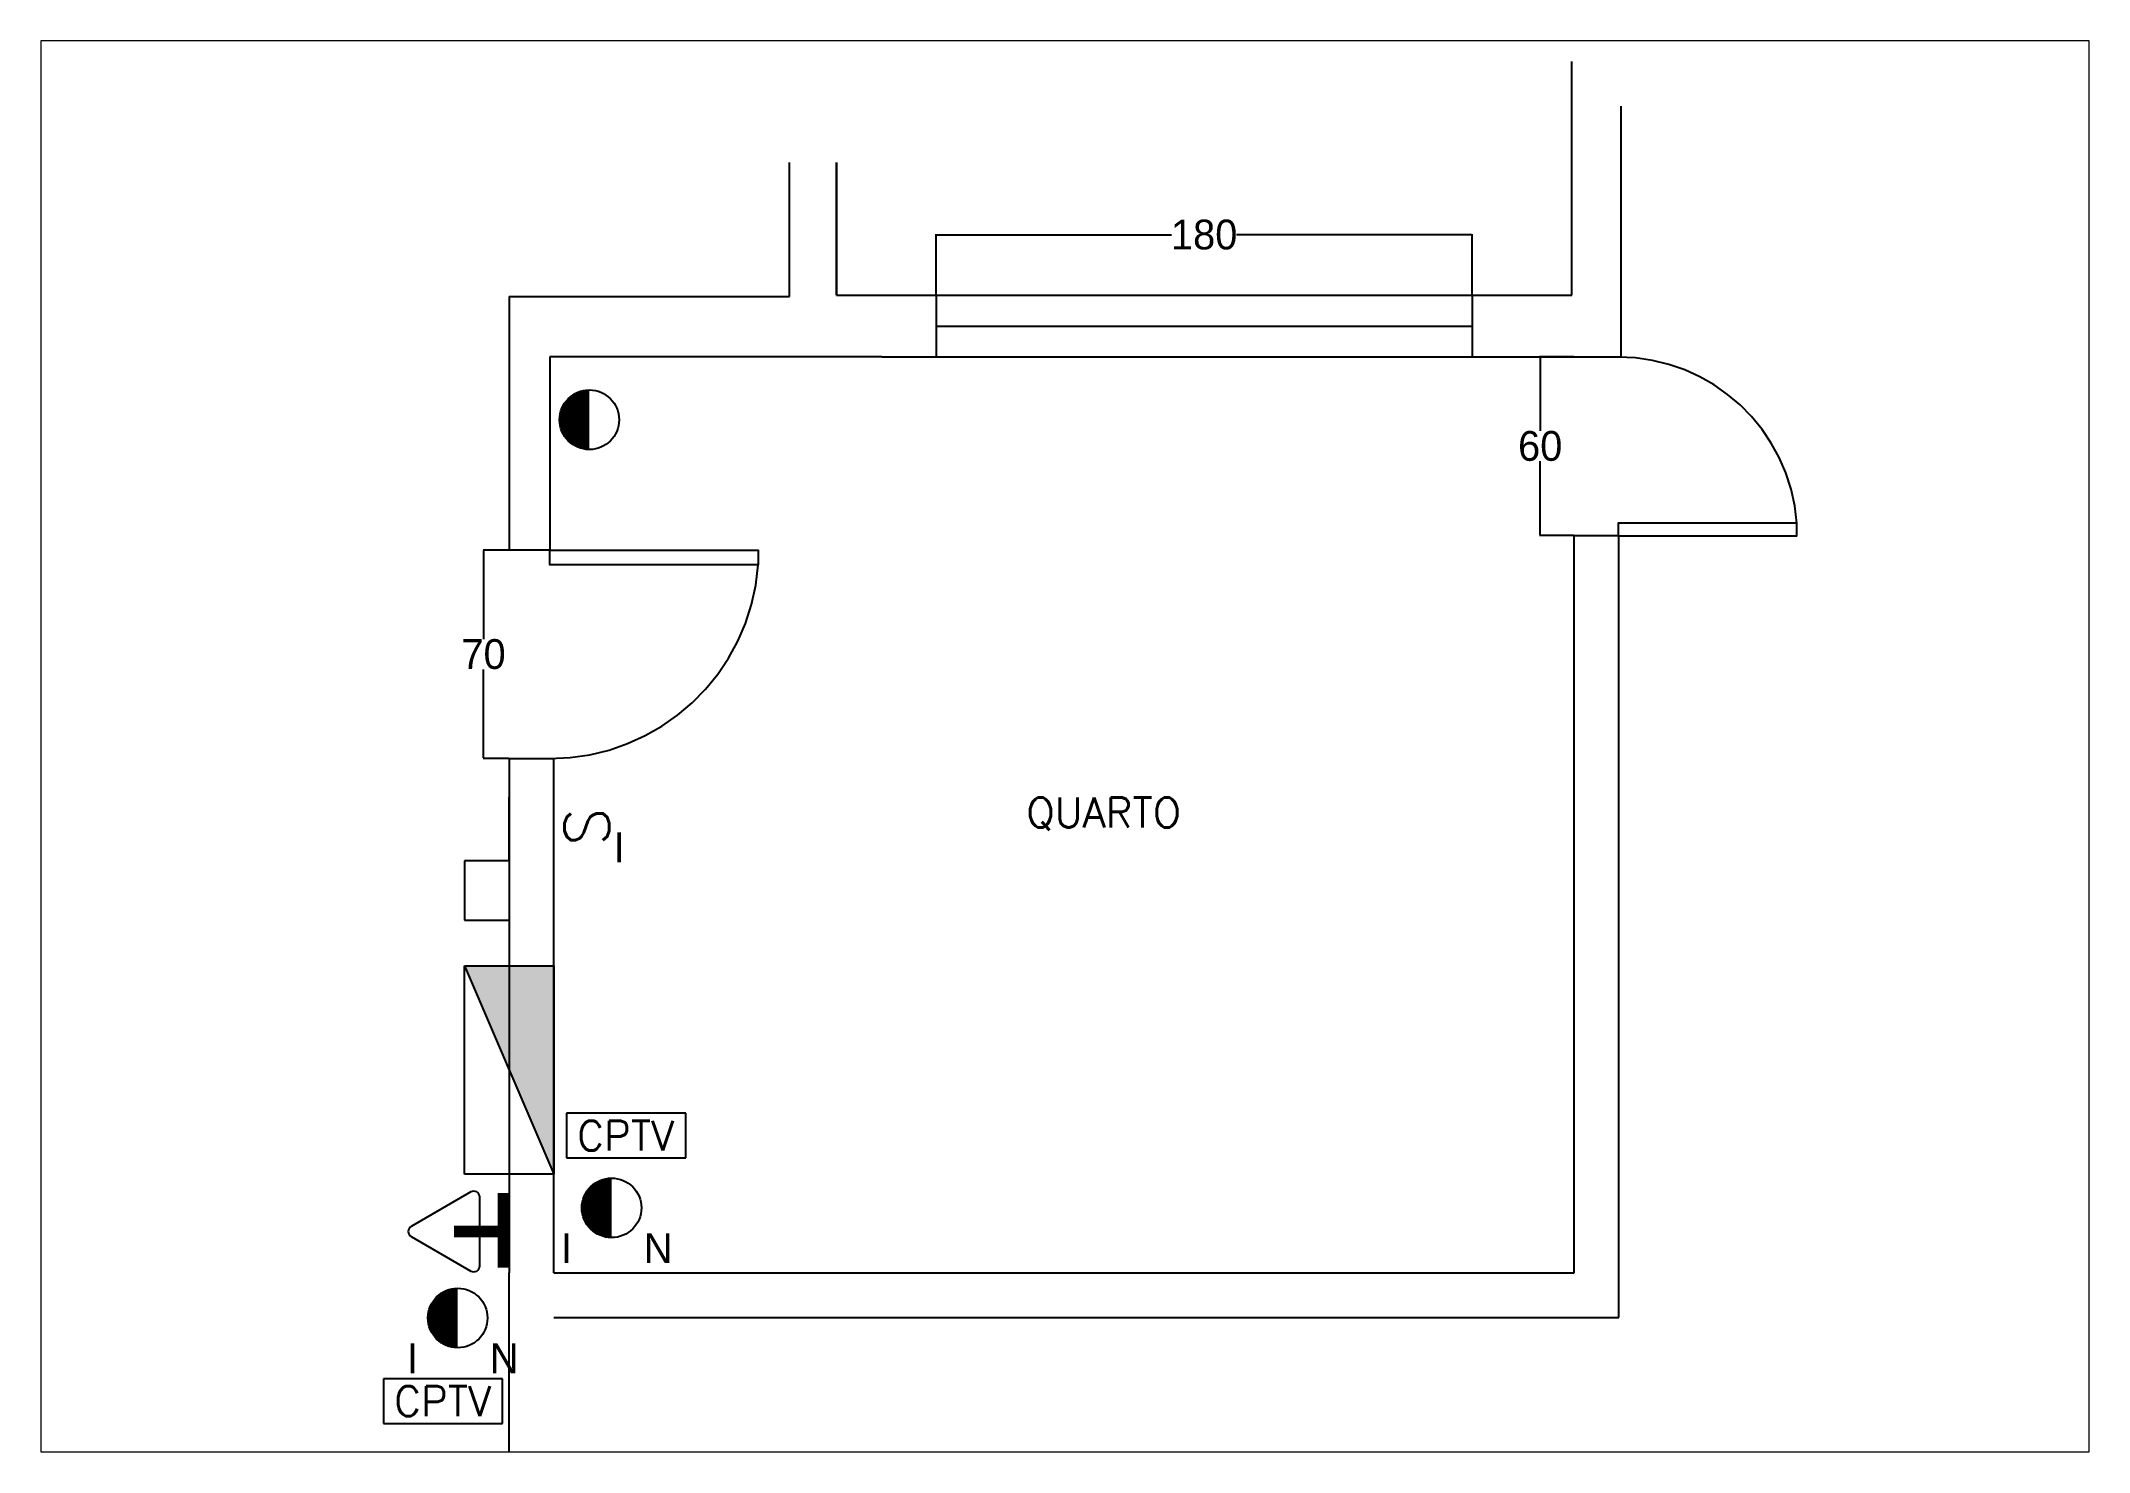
# Paper-space layout 'Layout3' of a CAD drawing. Header units: inches. Extents: x 0.1 to 10.9, y 0.2 to 7.7.
# The model-space entities are those that its viewports show. They can reach past a viewport. Long polylines and large blocks are cut down to what shows.
import ezdxf
from ezdxf.enums import TextEntityAlignment as Align

# ---------------------------------------------------------------- set-up
doc = ezdxf.new("R2010")
doc.units = ezdxf.units.IN
doc.header["$MEASUREMENT"] = 0
doc.linetypes.add('DASHED2', pattern=[0.375, 0.25, -0.125])
for name, color, linetype in [('2-MATERIAIS', 230, 'Continuous'), ('AMPLIACAO', 1, 'Continuous'), ('COTACAO', 230, 'Continuous'), ('COTAS-TEXTOS', 1, 'Continuous'), ('ELET-PONTOS', 5, 'Continuous'), ('ELETRICA-COMAND', 230, 'Continuous'), ('PORTAS', 1, 'Continuous'), ('PTOSTEL', 5, 'Continuous'), ('PTSOMTV', 5, 'Continuous')]:
    doc.layers.add(name, color=color, linetype=linetype)
doc.styles.add('ROMANS', font='romans')
doc.dimstyles.new('Copy of Standard', dxfattribs={"dimtxt": 10.0005, "dimasz": 0.18, "dimexe": 0.18, "dimexo": 0.0625, "dimgap": 0.09, "dimtad": 0, "dimtih": 1, "dimtoh": 1, "dimdec": 0, "dimzin": 0, "dimdsep": 46, "dimtxsty": 'Standard', "dimcen": 0.09, "dimadec": 0, "dimazin": 0, "dimtfac": 1, "dimtdec": 0, "dimtofl": 0, "dimtmove": 0, "dimatfit": 3, "dimfxl": 1, "dimtolj": 1, "dimtzin": 0, "dimarcsym": 0})

# ---------------------------------------------------------------- blocks, each defined once
blk = doc.blocks.new('QDDIST')
at = {"layer": 'ELET-PONTOS'}
for p, q in [((-35, 0), (-35, 30)), ((-35, 30), (35, 30)), ((35, 30), (-35, 0)), ((35, 30), (35, 0)), ((35, 0), (-35, 0))]:
    blk.add_line(p, q, dxfattribs=at)
blk.add_solid([(-35, 0), (35, 30), (35, 0)], dxfattribs=at)
blk = doc.blocks.new('PTTELBX')
at = {"layer": 'PTOSTEL'}
for p, q in [((20.98, 13.27), (1, 1.73)), ((23.98, -11.54), (23.98, 11.54)), ((1, -1.73), (20.98, -13.27)), ((10.99, -7.5), (10.99, -7.5))]:
    blk.add_line(p, q, dxfattribs=at)
for centre, start, end in [((21.98, 11.54), 0, 120), ((2, 0), 120, 240), ((21.98, -11.54), 240, 0)]:
    blk.add_arc(centre, 2, start, end, dxfattribs=at)
blk = doc.blocks.new('T10')
at = {"layer": 'ELET-PONTOS', "const_width": 10}
blk.add_lwpolyline([(0, -5, 0.999979), (0, -15, 1)], format="xyb", dxfattribs=at)
at = {"layer": 'ELET-PONTOS'}
blk.add_circle((0, -10), 10, dxfattribs=at)
blk = doc.blocks.new('CXPSTV')
at = {"layer": 'ELET-PONTOS'}
for p, q in [((-20, 0), (-20, -15)), ((20, 0), (-20, 0)), ((20, -15), (20, 0)), ((-20, -15), (20, -15))]:
    blk.add_line(p, q, dxfattribs=at)
at = {"layer": 'PTSOMTV', "style": 'ROMANS'}
blk.add_text('CPTV', height=10, dxfattribs=at).set_placement((-0.14, -7.52), align=Align.MIDDLE)
blk = doc.blocks.new('S1')
at = {"layer": 'ELET-PONTOS', "style": 'ROMANS'}
blk.add_text('S', height=15, dxfattribs=at).set_placement((0, -20), align=Align.MIDDLE)
blk = doc.blocks.new('*D199')
at = {"layer": 'COTACAO', "color": 0, "lineweight": -2}
for p, q in [((982.2, -669.45), (982.2, -648.99)), ((982.38, -649.17), (1061.27, -649.17)), ((1162.02, -649.17), (1083.12, -649.17)), ((1162.2, -669.45), (1162.2, -648.99))]:
    blk.add_line(p, q, dxfattribs=at)
at = {"layer": 'COTACAO', "color": 0}
for points in [[(982.38, -649.14), (982.38, -649.2), (982.2, -649.17)], [(1162.02, -649.14), (1162.02, -649.2), (1162.2, -649.17)]]:
    blk.add_solid(points, dxfattribs=at)
at = {"layer": 'Defpoints', "color": 0}
for p in [(1162.2, -649.17), (982.2, -669.51), (1162.2, -669.51)]:
    blk.add_point(p, dxfattribs=at)
at = {"layer": 'COTACAO', "color": 0, "insert": (1072.2, -649.17), "char_height": 10.001, "attachment_point": 5}
blk.add_mtext('\\A1;180', dxfattribs=at)
blk = doc.blocks.new('*D200')
at = {"layer": 'COTACAO', "color": 0, "lineweight": -2}
for p, q in [((838.7, -755.07), (830.02, -755.07)), ((830.2, -755.25), (830.2, -784.98)), ((830.2, -824.89), (830.2, -795.16)), ((838.7, -825.07), (830.02, -825.07))]:
    blk.add_line(p, q, dxfattribs=at)
at = {"layer": 'COTACAO', "color": 0}
for points in [[(830.17, -755.25), (830.23, -755.25), (830.2, -755.07)], [(830.17, -824.89), (830.23, -824.89), (830.2, -825.07)]]:
    blk.add_solid(points, dxfattribs=at)
at = {"layer": 'Defpoints', "color": 0}
for p in [(838.76, -755.07), (830.2, -825.07), (838.76, -825.07)]:
    blk.add_point(p, dxfattribs=at)
at = {"layer": 'COTACAO', "color": 0, "insert": (830.2, -790.07), "char_height": 10.001, "attachment_point": 5}
blk.add_mtext('\\A1;70', dxfattribs=at)
blk = doc.blocks.new('*D201')
at = {"layer": 'COTACAO', "color": 0, "lineweight": -2}
for p, q in [((1196.4, -690.17), (1184.87, -690.17)), ((1185.05, -690.35), (1185.05, -715.08)), ((1185.05, -749.99), (1185.05, -725.26)), ((1196.4, -750.17), (1184.87, -750.17))]:
    blk.add_line(p, q, dxfattribs=at)
at = {"layer": 'COTACAO', "color": 0}
for points in [[(1185.02, -690.35), (1185.08, -690.35), (1185.05, -690.17)], [(1185.02, -749.99), (1185.08, -749.99), (1185.05, -750.17)]]:
    blk.add_solid(points, dxfattribs=at)
at = {"layer": 'Defpoints', "color": 0}
for p in [(1185.05, -690.17), (1196.46, -690.17), (1196.46, -750.17)]:
    blk.add_point(p, dxfattribs=at)
at = {"layer": 'COTACAO', "color": 0, "insert": (1185.05, -720.17), "char_height": 10.001, "attachment_point": 5}
blk.add_mtext('\\A1;60', dxfattribs=at)

msp = doc.modelspace()

# ---------------------------------------------------------------- linework, layer by layer
for p, q in [((1195.7, -669.51), (1195.7, -590.94)), ((1212.14, -605.94), (1212.14, -690.17)), ((932.98, -669.94), (932.98, -624.86)), ((948.69, -624.86), (948.69, -669.51)), ((948.69, -669.51), (948.69, -624.86)), ((838.76, -669.94), (932.98, -669.94)), ((838.76, -669.94), (838.76, -755.07)), ((948.69, -669.51), (948.69, -669.51)), ((948.69, -669.51), (1195.7, -669.51)), ((982.2, -669.51), (1162.2, -669.51)), ((982.2, -669.51), (982.2, -690.17)), ((1162.2, -669.51), (1162.2, -690.17)), ((982.2, -679.84), (1162.2, -679.84)), ((963.93, -690.17), (852.48, -690.17)), ((852.48, -690.17), (852.48, -755.07)), ((963.93, -690.17), (1212.14, -690.17)), ((852.48, -755.07), (838.76, -755.07)), ((1196.46, -997.77), (1196.46, -750.17)), ((1196.46, -750.17), (1211.46, -750.17)), ((1211.46, -1012.77), (1211.46, -750.17)), ((838.76, -825.07), (838.76, -997.77)), ((853.84, -997.77), (853.84, -825.07)), ((838.76, -859.42), (838.76, -838.03)), ((838.76, -859.42), (823.76, -859.42)), ((823.76, -859.42), (823.76, -879.42)), ((838.76, -859.42), (838.76, -859.42)), ((823.76, -879.42), (838.76, -879.42)), ((838.76, -1156.95), (838.76, -997.77)), ((853.84, -997.77), (1196.46, -997.77)), ((853.84, -1012.77), (1211.46, -1012.77))]:
    msp.add_line(p, q)
at = {"layer": '2-MATERIAIS', "color": 3, "linetype": 'Continuous'}
msp.add_line((828.92, -983.94), (820.28, -983.94), dxfattribs=at)
at = {"layer": '2-MATERIAIS', "const_width": 4}
for points in [[(820.28, -983.94), (828.92, -983.94), (836.98, -983.94), (836.98, -971.01)], [(836.98, -983.94), (836.98, -996.14)]]:
    msp.add_lwpolyline(points, dxfattribs=at)
at = {"layer": 'AMPLIACAO'}
msp.add_line((1212.14, -627.48), (1212.14, -668.63), dxfattribs=at)
at = {"layer": 'COTACAO'}
msp.add_line((838.76, -825.07), (853.84, -825.07), dxfattribs=at)
at = {"layer": 'PORTAS'}
for points in [[(1211.24, -750.29), (1271.24, -750.29), (1271.24, -746.01), (1211.24, -746.01)], [(852.48, -755.07), (922.48, -755.07), (922.48, -760.07), (852.48, -760.07)]]:
    msp.add_lwpolyline(points, close=True, dxfattribs=at)
at = {"layer": 'PORTAS', "linetype": 'DASHED2', "ltscale": 0.5}
for centre, radius, start, end in [((1211.33, -750.36), 60.07, 4.15725, 90.08495), ((852.58, -754.99), 70.08, 269.91505, 355.84275)]:
    msp.add_arc(centre, radius, start, end, dxfattribs=at)

# ---------------------------------------------------------------- block references
at = {"layer": '2-MATERIAIS'}
for name, p in [('T10', (865.73, -701.31)), ('CXPSTV', (878.08, -944.23)), ('T10', (873.21, -966.01)), ('PTTELBX', (804.94, -983.94)), ('T10', (821.52, -1002.99)), ('CXPSTV', (816.62, -1033.39))]:
    msp.add_blockref(name, p, dxfattribs=at)
at = {"layer": '2-MATERIAIS', "rotation": 90}
msp.add_blockref('QDDIST', (853.84, -929.67), dxfattribs=at)
at = {"layer": 'ELETRICA-COMAND', "rotation": 90}
msp.add_blockref('S1', (844.92, -848.04), dxfattribs=at)

# ---------------------------------------------------------------- texts
at = {"layer": '2-MATERIAIS'}
for s, p in [('I', (858.06, -989.54)), ('N', (888.81, -989.54)), ('I', (806.38, -1026.52)), ('N', (837.13, -1026.52))]:
    msp.add_text(s, height=10, dxfattribs=at).set_placement(p, align=Align.MIDDLE)
at = {"layer": 'COTAS-TEXTOS', "color": 0, "style": 'ROMANS'}
msp.add_text('QUARTO', height=10, dxfattribs=at).set_placement((1012.54, -848.22))
at = {"layer": 'ELETRICA-COMAND'}
msp.add_text('I', height=10, rotation=180, dxfattribs=at).set_placement((875.78, -854.93), align=Align.MIDDLE)

# ---------------------------------------------------------------- dimensions: what is measured, and where the dimension line sits
at = {"layer": 'COTACAO'}
dim = msp.add_linear_dim(base=(1162.2, -649.17), p1=(982.2, -669.51), p2=(1162.2, -669.51), dimstyle='Copy of Standard', dxfattribs=at)
dim.commit()
dim.dimension.update_dxf_attribs({"geometry": '*D199', "text_midpoint": (1072.2, -649.17)})
for base, p1, p2, picture, middle in [((1185.05, -690.17), (1196.46, -750.17), (1196.46, -690.17), '*D201', (1185.05, -720.17)), ((830.2, -825.07), (838.76, -755.07), (838.76, -825.07), '*D200', (830.2, -790.07))]:
    dim = msp.add_linear_dim(base=base, p1=p1, p2=p2, angle=90, dimstyle='Copy of Standard', dxfattribs=at)
    dim.commit()
    dim.dimension.update_dxf_attribs({"geometry": picture, "text_midpoint": middle})

psp = doc.layouts.new('Layout3')

# ---------------------------------------------------------------- viewports
at = {"layer": '0'}
psp.add_viewport(center=(5.529, 3.939), size=(10.8, 7.44132), view_center_point=(1025.453, -821.029), view_height=473.91549, dxfattribs=at)

doc.saveas('drawing.dxf')
